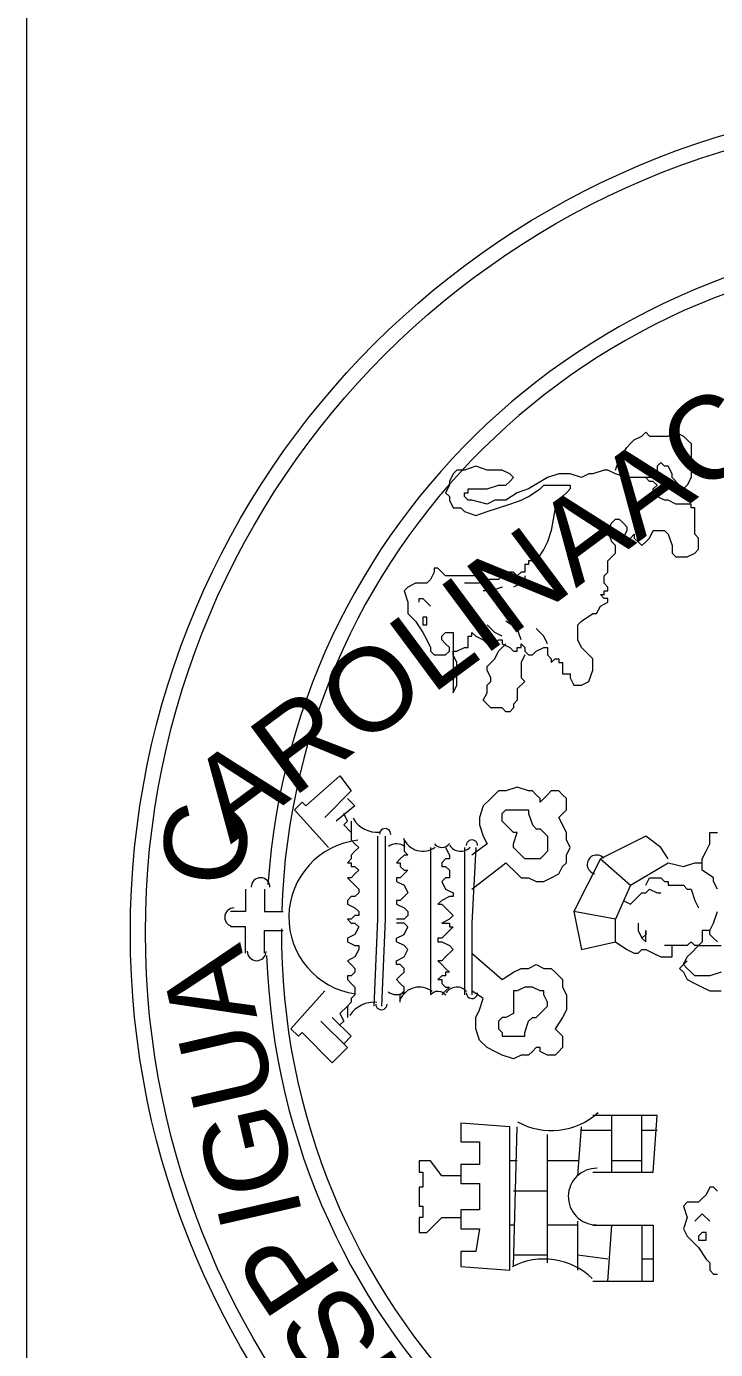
# Model space of a CAD drawing. Header units: millimetres. Extents: x 1.9 to 43.8, y 1.5 to 30.
# Drawn here: x 39.372 to 39.951, y 2.183 to 3.296 of the extents above; entities that cross this region are included whole.
import ezdxf

# ---------------------------------------------------------------- set-up
doc = ezdxf.new("R2010")
doc.units = ezdxf.units.MM
for name, color, linetype in [('PDF_0', 7, 'Continuous'), ('PDF_0.2', 7, 'Continuous'), ('PDF_Text', 7, 'Continuous')]:
    doc.layers.add(name, color=color, linetype=linetype)
doc.styles.add('PDF TimesNewRomanPSMT', font='arial.ttf')

msp = doc.modelspace()

# ---------------------------------------------------------------- linework, layer by layer
at = {"layer": 'PDF_0', "lineweight": 18}
msp.add_lwpolyline([(40.1213, 10.7276), (39.372, 10.7276), (39.372, 1.7294), (43.4964, 1.7294), (43.4964, 10.7276)], close=True, dxfattribs=at)
at = {"layer": 'PDF_0.2', "lineweight": 9}
for points in [[(39.8673, 2.9232), (39.8704, 2.9328), (39.8768, 2.9423), (39.88, 2.9455), (39.8831, 2.9486), (39.8895, 2.9518), (39.8927, 2.955), (39.8958, 2.9518), (39.899, 2.9518), (39.9022, 2.9518), (39.9085, 2.9518), (39.9117, 2.9518), (39.9181, 2.955), (39.9244, 2.9518), (39.9276, 2.9486), (39.9308, 2.9455), (39.9308, 2.9232), (39.9308, 2.9169), (39.9276, 2.9105), (39.9244, 2.9074), (39.9212, 2.9105), (39.9149, 2.9169), (39.9149, 2.9201), (39.9117, 2.9264), (39.9085, 2.9264), (39.9054, 2.9296), (39.9022, 2.9264), (39.9022, 2.9232), (39.9022, 2.9201), (39.899, 2.9169), (39.8958, 2.9169), (39.8927, 2.9169)], [(39.753, 2.828), (39.7466, 2.828), (39.7403, 2.828)], [(39.7911, 2.8343), (39.7911, 2.8312), (39.7879, 2.828), (39.7815, 2.8248)], [(39.772, 2.8248), (39.7625, 2.8216), (39.7561, 2.8216)], [(39.7022, 2.8121), (39.7022, 2.8153), (39.7053, 2.8153), (39.7117, 2.8089)], [(39.7879, 2.7804), (39.7847, 2.7899), (39.7752, 2.7962)], [(39.772, 2.7835), (39.7657, 2.7867), (39.7593, 2.7931)], [(39.8101, 2.7772), (39.8069, 2.7835), (39.8006, 2.7899)], [(39.7911, 2.7677), (39.7879, 2.7613), (39.7879, 2.7581), (39.7879, 2.7518), (39.7879, 2.7486), (39.7911, 2.7454), (39.7847, 2.7391), (39.7847, 2.7296), (39.7815, 2.7264), (39.7815, 2.7232), (39.7784, 2.72), (39.7752, 2.72), (39.772, 2.7232), (39.7657, 2.7232), (39.7625, 2.7232), (39.7593, 2.7264), (39.7561, 2.7296), (39.7593, 2.7359), (39.7593, 2.7423), (39.7625, 2.7454), (39.7625, 2.7486), (39.7593, 2.755), (39.7593, 2.7581), (39.7657, 2.7645), (39.7688, 2.7708), (39.772, 2.774), (39.7752, 2.7772)], [(39.6069, 2.6407), (39.6355, 2.6661), (39.645, 2.6534), (39.6228, 2.6311)], [(39.7466, 2.5708), (39.7752, 2.593), (39.7847, 2.5835), (39.7879, 2.5803), (39.7942, 2.5803), (39.8006, 2.5772), (39.8069, 2.5772), (39.8133, 2.5803), (39.8196, 2.5835), (39.8228, 2.5899), (39.826, 2.593), (39.826, 2.5994), (39.8292, 2.6057), (39.826, 2.6121), (39.826, 2.6184), (39.8196, 2.6311), (39.826, 2.6375), (39.826, 2.6407), (39.826, 2.647), (39.8228, 2.6502), (39.8196, 2.6534), (39.8165, 2.6534), (39.8133, 2.6534), (39.8101, 2.6502), (39.8069, 2.647), (39.8038, 2.6438), (39.8038, 2.647), (39.8006, 2.6502), (39.7974, 2.6534), (39.7942, 2.6534), (39.7847, 2.6565), (39.7752, 2.6534), (39.7688, 2.6534), (39.7625, 2.647), (39.7561, 2.6407), (39.753, 2.6311), (39.753, 2.6248), (39.7561, 2.6153), (39.7593, 2.6089), (39.7466, 2.5994)], [(39.6418, 2.647), (39.6482, 2.6407), (39.6323, 2.628)], [(39.626, 2.6057), (39.5974, 2.6375)], [(39.645, 2.6184), (39.6387, 2.6248), (39.6418, 2.628), (39.6387, 2.6343)], [(39.645, 2.628), (39.645, 2.6216), (39.645, 2.6184), (39.645, 2.6121), (39.6482, 2.6089), (39.6514, 2.6057), (39.6482, 2.6026), (39.645, 2.5994), (39.645, 2.5962), (39.6418, 2.593), (39.645, 2.593), (39.645, 2.5899), (39.6482, 2.5899), (39.6514, 2.5867), (39.6482, 2.5835), (39.645, 2.5803), (39.6418, 2.5803), (39.645, 2.5772), (39.6482, 2.574), (39.6514, 2.5708), (39.6514, 2.5676), (39.6482, 2.5645), (39.645, 2.5645), (39.6418, 2.5613), (39.6418, 2.5581), (39.6482, 2.5549), (39.6514, 2.5518), (39.6514, 2.5486), (39.6482, 2.5486), (39.645, 2.5454), (39.6418, 2.5454), (39.645, 2.5422), (39.6482, 2.5422), (39.6514, 2.5391), (39.6482, 2.5327), (39.6418, 2.5295), (39.6418, 2.5264), (39.6482, 2.5232), (39.6514, 2.5232), (39.6514, 2.52), (39.6482, 2.5137), (39.6418, 2.5105), (39.645, 2.5073), (39.6482, 2.5041), (39.6482, 2.501), (39.645, 2.4978), (39.6418, 2.4978), (39.6418, 2.4946), (39.645, 2.4914), (39.6482, 2.4883), (39.6482, 2.4851), (39.6482, 2.4819), (39.645, 2.4787), (39.645, 2.4756), (39.6418, 2.4724), (39.6418, 2.466), (39.6418, 2.4629)], [(39.953, 2.5708), (39.9498, 2.5772), (39.9498, 2.5803), (39.9403, 2.5867), (39.9403, 2.593), (39.9403, 2.5962), (39.9435, 2.6026), (39.9466, 2.6089), (39.9466, 2.6121), (39.9466, 2.6153), (39.9466, 2.6184), (39.9498, 2.6184), (39.953, 2.6184)], [(39.6672, 2.6153), (39.6672, 2.5454), (39.6641, 2.4724)], [(39.6736, 2.6153), (39.6736, 2.5454), (39.6704, 2.4724)], [(39.6895, 2.6121), (39.6895, 2.6089), (39.6895, 2.6057), (39.6895, 2.6026), (39.6926, 2.5994), (39.6895, 2.5994), (39.6863, 2.5962), (39.6831, 2.593), (39.6863, 2.593), (39.6863, 2.5899), (39.6895, 2.5867), (39.6926, 2.5867), (39.6895, 2.5835), (39.6863, 2.5803), (39.6831, 2.5803), (39.6831, 2.5772), (39.6895, 2.574), (39.6926, 2.5676), (39.6895, 2.5645), (39.6863, 2.5613), (39.6831, 2.5613), (39.6831, 2.5581), (39.6895, 2.5549), (39.6926, 2.5518), (39.6926, 2.5486), (39.6895, 2.5454), (39.6831, 2.5454)], [(39.7244, 2.6057), (39.7276, 2.5994), (39.7276, 2.5962), (39.7244, 2.5962), (39.7212, 2.593), (39.7212, 2.5899), (39.7244, 2.5899), (39.7276, 2.5867), (39.7276, 2.5835), (39.7276, 2.5803), (39.7244, 2.5803), (39.7212, 2.5772), (39.7244, 2.5708), (39.7307, 2.5676), (39.7307, 2.5645), (39.7276, 2.5645), (39.7212, 2.5613), (39.718, 2.5581), (39.7212, 2.5581), (39.7244, 2.5549), (39.7307, 2.5486), (39.7276, 2.5454), (39.7212, 2.5422), (39.7276, 2.5422), (39.7276, 2.5391), (39.7307, 2.5391), (39.7244, 2.5327), (39.7212, 2.5295), (39.718, 2.5295), (39.718, 2.5264), (39.7212, 2.5264), (39.7276, 2.5232), (39.7307, 2.52), (39.7244, 2.5137), (39.7212, 2.5105), (39.718, 2.5105), (39.7212, 2.5073), (39.7244, 2.5041), (39.7276, 2.501), (39.7244, 2.501), (39.7244, 2.4978), (39.7212, 2.4978), (39.718, 2.4946), (39.7212, 2.4946), (39.7212, 2.4914), (39.7244, 2.4883), (39.7276, 2.4883), (39.7244, 2.4851), (39.7212, 2.4819)], [(39.7403, 2.6057), (39.7403, 2.5422), (39.7403, 2.4819)], [(39.7498, 2.6057), (39.7466, 2.5422), (39.7466, 2.4819)], [(39.9117, 2.5962), (39.9054, 2.6057), (39.8927, 2.6153), (39.8546, 2.5962), (39.88, 2.574), (39.9117, 2.593), (39.9244, 2.5899), (39.9339, 2.593), (39.9403, 2.593)], [(39.8546, 2.5962), (39.8323, 2.5518), (39.8387, 2.52), (39.8673, 2.5264), (39.8673, 2.5454)], [(39.88, 2.574), (39.8673, 2.5454), (39.8323, 2.5518)], [(39.8927, 2.574), (39.8958, 2.5803), (39.9054, 2.5803), (39.9085, 2.5772), (39.9117, 2.5772), (39.9117, 2.574), (39.9181, 2.574), (39.9212, 2.574), (39.9244, 2.574), (39.9276, 2.5708), (39.9308, 2.5708), (39.9339, 2.5613), (39.9371, 2.5549)], [(39.5561, 2.5708), (39.5561, 2.5518), (39.5434, 2.5518)], [(39.572, 2.5708), (39.572, 2.5518), (39.5879, 2.5518)], [(39.8736, 2.5613), (39.88, 2.5581), (39.8831, 2.5613), (39.8895, 2.5676), (39.8927, 2.5676), (39.8958, 2.5708), (39.9022, 2.5676), (39.9054, 2.5676)], [(39.953, 2.5264), (39.9498, 2.5295), (39.9466, 2.5327), (39.9466, 2.5359), (39.9498, 2.5422), (39.953, 2.5518)], [(39.5561, 2.5168), (39.5561, 2.5391), (39.5434, 2.5391)], [(39.6863, 2.4756), (39.6863, 2.4787), (39.6863, 2.4819), (39.6895, 2.4851), (39.6895, 2.4883), (39.6863, 2.4914), (39.6831, 2.4946), (39.6863, 2.4978), (39.6895, 2.501), (39.6895, 2.5041), (39.6863, 2.5073), (39.6831, 2.5073), (39.6831, 2.5105), (39.6895, 2.5137), (39.6926, 2.52), (39.6895, 2.5232), (39.6831, 2.5264), (39.6831, 2.5295), (39.6895, 2.5327), (39.6926, 2.5391), (39.6895, 2.5422), (39.6831, 2.5422)], [(39.8863, 2.5422), (39.8863, 2.5359), (39.8895, 2.5295), (39.8927, 2.5264), (39.8927, 2.5295), (39.8927, 2.5327), (39.8927, 2.5359), (39.8927, 2.5327), (39.8895, 2.5295)], [(39.572, 2.5168), (39.572, 2.5359), (39.5879, 2.5359)], [(39.9466, 2.5359), (39.9403, 2.5359), (39.9403, 2.5327), (39.9403, 2.5295), (39.9403, 2.5264), (39.9371, 2.5232), (39.9339, 2.5232), (39.9308, 2.5264), (39.9276, 2.5232), (39.9244, 2.5232), (39.9212, 2.5232), (39.9181, 2.5232), (39.9149, 2.5232)], [(39.7466, 2.5168), (39.772, 2.4946), (39.7815, 2.501), (39.7879, 2.5041), (39.7942, 2.5041), (39.8006, 2.5073), (39.8069, 2.5041), (39.8133, 2.5041), (39.8165, 2.501), (39.8228, 2.4946), (39.8228, 2.4883), (39.826, 2.4819), (39.826, 2.4756), (39.826, 2.4692), (39.8228, 2.4629), (39.8165, 2.4533), (39.8228, 2.447), (39.8228, 2.4406), (39.8228, 2.4374), (39.8196, 2.4343), (39.8165, 2.4311), (39.8133, 2.4311), (39.8101, 2.4311), (39.8038, 2.4343), (39.8038, 2.4374), (39.8006, 2.4374), (39.7974, 2.4343), (39.7942, 2.4311), (39.7879, 2.4311), (39.7815, 2.4279), (39.772, 2.4311), (39.7657, 2.4343), (39.7593, 2.4374), (39.753, 2.4438), (39.7498, 2.4533), (39.7498, 2.4629), (39.753, 2.4692), (39.7561, 2.4787), (39.7466, 2.4851)], [(39.8673, 2.5264), (39.8768, 2.52), (39.8831, 2.5168), (39.8863, 2.5168), (39.8895, 2.52), (39.8927, 2.52), (39.899, 2.5168), (39.9054, 2.5137), (39.9085, 2.5137), (39.9117, 2.5137), (39.9149, 2.5137), (39.9149, 2.5168), (39.9149, 2.52), (39.9149, 2.5232), (39.9117, 2.5232), (39.9085, 2.5232)], [(39.9562, 2.501), (39.9466, 2.4978), (39.9371, 2.4978), (39.9339, 2.4978), (39.9308, 2.501), (39.9276, 2.5041), (39.9244, 2.5073), (39.9276, 2.5137), (39.9308, 2.5168), (39.9371, 2.5232), (39.9466, 2.5232), (39.9562, 2.5232)], [(39.9276, 2.5105), (39.9244, 2.5073), (39.9212, 2.5041), (39.9244, 2.501), (39.9276, 2.4946), (39.9339, 2.4914), (39.9403, 2.4883), (39.9466, 2.4851), (39.9562, 2.4851)], [(39.6228, 2.4851), (39.5942, 2.4533)], [(39.6418, 2.4724), (39.6355, 2.466), (39.6387, 2.4597), (39.6355, 2.4565)], [(39.6037, 2.4502), (39.6291, 2.4247), (39.6418, 2.4374), (39.6196, 2.4597)], [(39.6387, 2.4406), (39.645, 2.447), (39.6291, 2.4629)], [(39.7815, 2.2533), (39.7847, 2.3708)], [(39.7847, 2.3708), (39.7847, 2.3708)], [(39.8355, 2.3295), (39.8387, 2.3708)], [(39.8482, 2.3327), (39.899, 2.3327), (39.9022, 2.3803), (39.8482, 2.3803)], [(39.8641, 2.3327), (39.8641, 2.3803)], [(39.8895, 2.3327), (39.8895, 2.3803)], [(39.8101, 2.2565), (39.8101, 2.3644)], [(39.8641, 2.3676), (39.8387, 2.3676)], [(39.9022, 2.3676), (39.8895, 2.3676)], [(39.7371, 2.3295), (39.7212, 2.3295), (39.7117, 2.3422), (39.7022, 2.3422), (39.7022, 2.3327), (39.7053, 2.3327), (39.7053, 2.32), (39.7022, 2.32), (39.7022, 2.3136), (39.7022, 2.3041), (39.7053, 2.3041), (39.7053, 2.2946), (39.7022, 2.2946), (39.7022, 2.2819), (39.7085, 2.2819), (39.7212, 2.2946), (39.7371, 2.2946)], [(39.7847, 2.3422), (39.7784, 2.3422)], [(39.8355, 2.3422), (39.8101, 2.3422)], [(39.8895, 2.3422), (39.8641, 2.3422)], [(39.8101, 2.3168), (39.7815, 2.3168)], [(39.953, 2.3168), (39.9498, 2.32), (39.9466, 2.32), (39.9435, 2.3136), (39.9403, 2.3104), (39.9371, 2.3073), (39.9308, 2.3073), (39.9276, 2.3073), (39.9244, 2.3041), (39.9276, 2.2946), (39.9244, 2.285), (39.9276, 2.2787), (39.9308, 2.2755), (39.9371, 2.2692), (39.9435, 2.2596), (39.9466, 2.2565), (39.9466, 2.2533), (39.9466, 2.2501), (39.9498, 2.2469), (39.953, 2.2469)], [(39.9339, 2.2914), (39.9371, 2.2946), (39.9403, 2.2977), (39.9466, 2.2914)], [(39.7815, 2.2882), (39.7784, 2.2882)], [(39.8355, 2.2882), (39.8101, 2.2882)], [(39.8355, 2.2501), (39.8355, 2.2914)], [(39.8482, 2.2882), (39.899, 2.2882), (39.899, 2.2406), (39.8482, 2.2406)], [(39.8609, 2.2406), (39.8641, 2.2882), (39.8895, 2.2882), (39.8895, 2.2406)], [(39.8101, 2.2628), (39.7815, 2.2628)], [(39.8609, 2.2596), (39.8355, 2.2628)], [(39.899, 2.2596), (39.8895, 2.2596)]]:
    msp.add_lwpolyline(points, dxfattribs=at)
for points in [[(39.9371, 2.8661), (39.9339, 2.8693), (39.9339, 2.8756), (39.9339, 2.8851), (39.9339, 2.8915), (39.9308, 2.8915), (39.9308, 2.8947), (39.9244, 2.8947), (39.9212, 2.8947), (39.9181, 2.8947), (39.9117, 2.8978), (39.9085, 2.8978), (39.9022, 2.901), (39.899, 2.8978), (39.8958, 2.8978), (39.8958, 2.901), (39.899, 2.9042), (39.899, 2.9074), (39.9022, 2.9105), (39.899, 2.9137), (39.8958, 2.9137), (39.8927, 2.9169), (39.8895, 2.9169), (39.8863, 2.9169), (39.88, 2.9169), (39.8768, 2.9169), (39.8673, 2.9201), (39.8609, 2.9232), (39.8577, 2.9232), (39.8482, 2.9201), (39.845, 2.9201), (39.8387, 2.9169), (39.8292, 2.9201), (39.8196, 2.9201), (39.8101, 2.9169), (39.7942, 2.9074), (39.7847, 2.9042), (39.7752, 2.8978), (39.7657, 2.8978), (39.7593, 2.8947), (39.7466, 2.8978), (39.7434, 2.8978), (39.7403, 2.901), (39.7403, 2.9042), (39.7434, 2.9042), (39.7434, 2.9074), (39.7498, 2.9074), (39.753, 2.9074), (39.7593, 2.9074), (39.7688, 2.9105), (39.7752, 2.9105), (39.7784, 2.9137), (39.7815, 2.9169), (39.7784, 2.9201), (39.772, 2.9232), (39.7688, 2.9232), (39.7593, 2.9232), (39.7498, 2.9264), (39.7403, 2.9232), (39.7339, 2.9232), (39.7307, 2.9201), (39.7276, 2.9137), (39.7276, 2.9105), (39.7244, 2.9042), (39.7276, 2.901), (39.7276, 2.8978), (39.7307, 2.8915), (39.7371, 2.8915), (39.7403, 2.8883), (39.7498, 2.8851), (39.7593, 2.8883), (39.7784, 2.8947), (39.7879, 2.8978), (39.7942, 2.901), (39.8038, 2.9074), (39.8069, 2.9105), (39.8133, 2.9105), (39.8228, 2.9105), (39.8292, 2.9105), (39.8292, 2.9074), (39.826, 2.9042), (39.8228, 2.901), (39.8196, 2.8978), (39.8165, 2.8915), (39.8133, 2.8724), (39.8101, 2.8629), (39.8069, 2.8566), (39.8006, 2.847), (39.7974, 2.847), (39.7942, 2.847), (39.7942, 2.8439), (39.7911, 2.8439), (39.7911, 2.8375), (39.7879, 2.8375), (39.7847, 2.8343), (39.7815, 2.8375), (39.7784, 2.8375), (39.7752, 2.8375), (39.7688, 2.8312), (39.7625, 2.8312), (39.7593, 2.8312), (39.7498, 2.8343), (39.7403, 2.8343), (39.7307, 2.8343), (39.7244, 2.8343), (39.7212, 2.8375), (39.718, 2.8407), (39.7149, 2.8407), (39.7149, 2.8375), (39.7117, 2.8312), (39.7085, 2.828), (39.7022, 2.828), (39.699, 2.828), (39.6926, 2.8248), (39.6895, 2.8216), (39.6926, 2.8121), (39.6926, 2.8026), (39.6958, 2.7994), (39.699, 2.7962), (39.7053, 2.7867), (39.7085, 2.7804), (39.7117, 2.774), (39.7117, 2.7708), (39.7149, 2.7677), (39.718, 2.7677), (39.7212, 2.7677), (39.7244, 2.7677), (39.7276, 2.7708), (39.7276, 2.774), (39.7244, 2.7772), (39.7212, 2.7804), (39.7212, 2.7835), (39.7244, 2.7867), (39.7276, 2.7867), (39.7307, 2.7867), (39.7307, 2.7835), (39.7307, 2.7772), (39.7307, 2.774), (39.7307, 2.7708), (39.7339, 2.7708), (39.7403, 2.774), (39.7434, 2.774), (39.7434, 2.7804), (39.7434, 2.7835), (39.7466, 2.7835), (39.7466, 2.7867), (39.7498, 2.7835), (39.7561, 2.7804), (39.7593, 2.7772), (39.7625, 2.774), (39.7657, 2.774), (39.7657, 2.7772), (39.7688, 2.7804), (39.772, 2.7804), (39.772, 2.7772), (39.7784, 2.774), (39.7815, 2.7708), (39.7847, 2.7708), (39.7847, 2.774), (39.7879, 2.774), (39.7879, 2.7772), (39.7911, 2.774), (39.7911, 2.7708), (39.7942, 2.7677), (39.7974, 2.7677), (39.8006, 2.7708), (39.8069, 2.774), (39.8101, 2.774), (39.8101, 2.7708), (39.8101, 2.7677), (39.8133, 2.7645), (39.8133, 2.7613), (39.8165, 2.7645), (39.8196, 2.7645), (39.8196, 2.7613), (39.8228, 2.7613), (39.8228, 2.7581), (39.8228, 2.755), (39.8228, 2.7518), (39.8292, 2.7518), (39.8292, 2.7486), (39.8323, 2.7423), (39.8355, 2.7423), (39.8387, 2.7423), (39.845, 2.7454), (39.8482, 2.755), (39.8482, 2.7613), (39.8482, 2.7645), (39.8419, 2.7708), (39.8387, 2.774), (39.8355, 2.7804), (39.8355, 2.7899), (39.8355, 2.7931), (39.8387, 2.7962), (39.8482, 2.8026), (39.8514, 2.8026), (39.8546, 2.8089), (39.8609, 2.8121), (39.8609, 2.8153), (39.8577, 2.8153), (39.8546, 2.8185), (39.8577, 2.8185), (39.8577, 2.8216), (39.8609, 2.8216), (39.8609, 2.8248), (39.8577, 2.828), (39.8577, 2.8312), (39.8577, 2.8343), (39.8609, 2.8375), (39.8609, 2.8407), (39.8609, 2.8439), (39.8609, 2.847), (39.8641, 2.8502), (39.8673, 2.8534), (39.8673, 2.8597), (39.8641, 2.8629), (39.8609, 2.8724), (39.8641, 2.8788), (39.8673, 2.882), (39.8704, 2.882), (39.8736, 2.8788), (39.8768, 2.8756), (39.8768, 2.8724), (39.8736, 2.8661), (39.8768, 2.8661), (39.88, 2.8661), (39.8831, 2.8693), (39.8831, 2.8661), (39.8863, 2.8629), (39.8895, 2.8597), (39.8927, 2.8629), (39.8958, 2.8661), (39.899, 2.8724), (39.9022, 2.8724), (39.9085, 2.8724), (39.9117, 2.8693), (39.9149, 2.8597), (39.9149, 2.8534), (39.9181, 2.8502), (39.9244, 2.8502), (39.9276, 2.8502), (39.9339, 2.8534), (39.9371, 2.8566), (39.9371, 2.8629)], [(39.7053, 2.7931), (39.7085, 2.7931), (39.7085, 2.7962), (39.7085, 2.7994), (39.7053, 2.7994), (39.7053, 2.7962)], [(39.7307, 2.7677), (39.7307, 2.7518), (39.7307, 2.7454), (39.7307, 2.7391), (39.7307, 2.7359), (39.7339, 2.7423), (39.7339, 2.7454), (39.7339, 2.755), (39.7339, 2.7613), (39.7307, 2.7677), (39.7307, 2.7708)], [(39.772, 2.6343), (39.7752, 2.6375), (39.7815, 2.6375), (39.7911, 2.6375), (39.7942, 2.6375), (39.7942, 2.6343), (39.7974, 2.6248), (39.8006, 2.6216), (39.8038, 2.6216), (39.8069, 2.6184), (39.8101, 2.6153), (39.8101, 2.6121), (39.8101, 2.6057), (39.8101, 2.6026), (39.8069, 2.5994), (39.8038, 2.5962), (39.8006, 2.5962), (39.7911, 2.5962), (39.7879, 2.5994), (39.7847, 2.6026), (39.7815, 2.6057), (39.7815, 2.6089), (39.7847, 2.6184), (39.7815, 2.6184), (39.7784, 2.6216), (39.7752, 2.6248), (39.772, 2.628), (39.772, 2.6311)], [(39.772, 2.4502), (39.772, 2.447), (39.7784, 2.447), (39.7879, 2.447), (39.7911, 2.447), (39.7911, 2.4502), (39.7942, 2.4597), (39.7974, 2.4629), (39.8006, 2.4629), (39.8038, 2.466), (39.8069, 2.4692), (39.8101, 2.4724), (39.8101, 2.4756), (39.8069, 2.4819), (39.8069, 2.4851), (39.8038, 2.4851), (39.7974, 2.4883), (39.7911, 2.4883), (39.7847, 2.4851), (39.7815, 2.4851), (39.7815, 2.4819), (39.7815, 2.4756), (39.7815, 2.4692), (39.7815, 2.466), (39.7752, 2.4629), (39.772, 2.4629), (39.7688, 2.4597), (39.7688, 2.4533)], [(39.753, 2.3104), (39.753, 2.3009), (39.7371, 2.3009), (39.7371, 2.285), (39.753, 2.285), (39.7498, 2.266), (39.7371, 2.266), (39.7371, 2.2533), (39.7784, 2.2501), (39.7784, 2.3708), (39.7371, 2.3739), (39.7371, 2.3581), (39.753, 2.3581), (39.753, 2.339), (39.7371, 2.339), (39.7371, 2.3231), (39.753, 2.3231)], [(39.9403, 2.2755), (39.9435, 2.2755), (39.9435, 2.2787), (39.9435, 2.2819), (39.9403, 2.2819), (39.9371, 2.2787), (39.9371, 2.2755)]]:
    msp.add_lwpolyline(points, close=True, dxfattribs=at)
at = {"layer": 'PDF_0.2', "lineweight": 18}
for points in [[(39.5974, 2.6375), (39.6037, 2.6438), (39.6069, 2.6407)], [(39.5942, 2.4533), (39.6006, 2.447), (39.6037, 2.4502)]]:
    msp.add_lwpolyline(points, dxfattribs=at)
at = {"layer": 'PDF_0.2', "lineweight": 9}
for points in [[(39.6507, 2.6118, 0.378409), (39.5926, 2.5481, 0.378409), (39.6486, 2.4826)], [(39.7117, 2.6057), (39.7117, 2.5422), (39.7117, 2.4819, -0.495868), (39.7246, 2.4817)], [(39.8518, 2.3359, 0.414214), (39.8276, 2.3125, 0.414214), (39.851, 2.2883)]]:
    msp.add_lwpolyline(points, format="xyb", dxfattribs=at)
msp.add_circle((40.1594, 2.5343), 0.7001, dxfattribs=at)
at = {"layer": 'PDF_0.2', "lineweight": 18}
msp.add_circle((40.1594, 2.5343), 0.6874, dxfattribs=at)
msp.add_arc((40.1594, 2.5343), 0.5858, 181.8926, 176.0424, dxfattribs=at)
at = {"layer": 'PDF_0.2', "lineweight": 9}
for centre, radius, start, end in [((40.1594, 2.5343), 0.5731, 179.7009, 178.2012), ((39.6672, 2.6423), 0.0238, 210.0396, 274.2437), ((39.6736, 2.6169), 0.00476, 359.0745, 179.0748), ((39.6831, 2.5978), 0.0111, 49.8755, 126.6316), ((39.7053, 2.6201), 0.0175, 201.7998, 306.5545), ((39.7212, 2.6137), 0.00794, 218.395, 323.8964), ((39.7371, 2.6137), 0.0111, 213.2367, 315.8653), ((39.7466, 2.6074), 0.00476, 359.0745, 179.0748), ((39.8514, 2.5915), 0.00794, 42.6191, 259.8024), ((39.5688, 2.5724), 0.00794, 359.0747, 179.0746), ((39.5466, 2.547), 0.00794, 89.0747, 269.0746), ((39.5656, 2.5185), 0.00794, 179.0747, 359.0746), ((39.6831, 2.4931), 0.0111, 231.5177, 308.2738), ((39.7022, 2.4708), 0.0175, 51.5948, 156.3495), ((39.7339, 2.4772), 0.0111, 42.284, 144.9127), ((39.7466, 2.4835), 0.00476, 179.0745, 359.0748), ((39.6641, 2.4518), 0.0238, 83.9057, 148.1097), ((39.6704, 2.474), 0.00476, 179.0745, 359.0748), ((39.8133, 2.4264), 0.0587, 241.065, 312.1081), ((39.807, 2.2009), 0.0587, 46.0412, 117.0843)]:
    msp.add_arc(centre, radius, start, end, dxfattribs=at)

# ---------------------------------------------------------------- texts
at = {"layer": 'PDF_Text', "attachment_point": 4, "style": 'PDF TimesNewRomanPSMT'}
for s, insert, char_height, rotation in [('AROLINAACADEMIA', (39.5232, 2.6358), 0.069501, 36.5708), ('C', (39.5193, 2.5744), 0.0691, 84.2879), ('IGUA', (39.5714, 2.2876), 0.0695, 102.9422), ('NSP', (39.6846, 2.112), 0.0695, 123.4505)]:
    msp.add_mtext(s, dxfattribs=dict(at, insert=insert, char_height=char_height, rotation=rotation))

doc.saveas('drawing.dxf')
